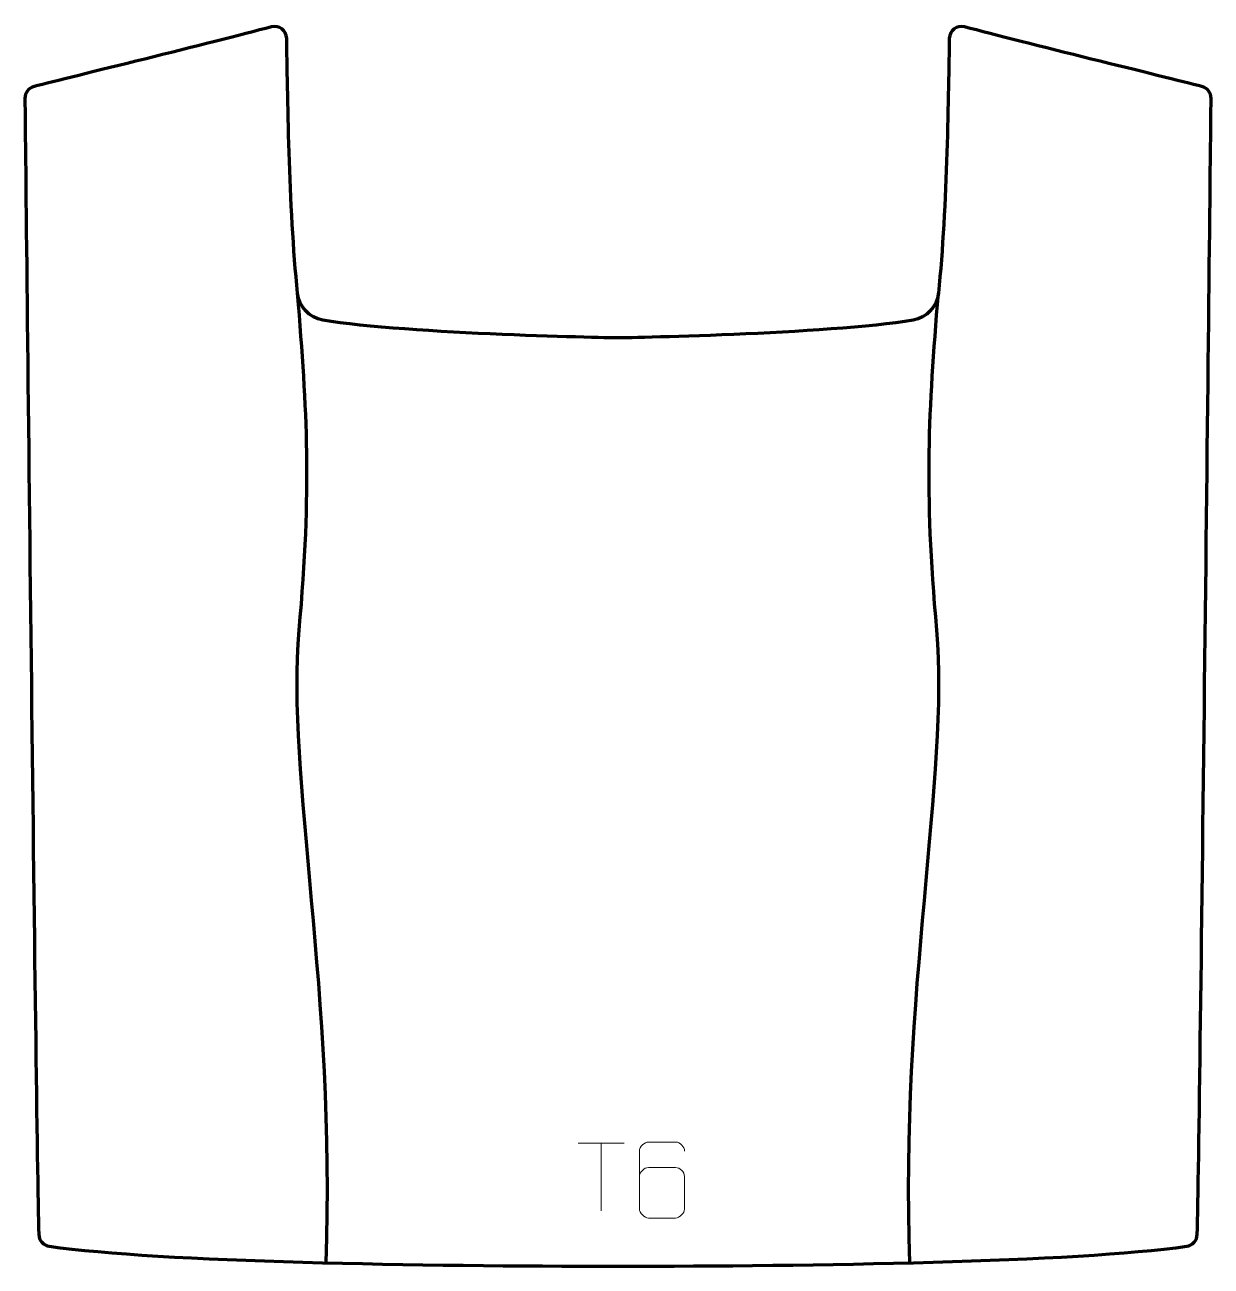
# Model space of a CAD drawing. Header units: millimetres. Extents: x -195 to 195, y -204 to 205.
import ezdxf

# ---------------------------------------------------------------- set-up
doc = ezdxf.new("R2010")
doc.units = ezdxf.units.MM
doc.header["$MEASUREMENT"] = 0
for name, color, linetype in [('layer 1', 7, 'Continuous'), ('layer 2', 7, 'Continuous'), ('layer 3', 7, 'Continuous')]:
    doc.layers.add(name, color=color, linetype=linetype)

msp = doc.modelspace()

# ---------------------------------------------------------------- linework, layer by layer
at = {"layer": 'layer 1', "color": 250, "lineweight": 9}
msp.add_open_spline([(21.8926, -166.1177), (21.8685, -164.7782), (20.5123, -163.125), (18.9404, -163.1593), (18.9404, -163.1593), (15.9556, -163.1596), (12.9704, -163.1596), (9.985, -163.1593), (9.985, -163.1593), (8.7659, -163.1444), (7.0377, -164.582), (7.0327, -166.1177), (7.0327, -166.1177), (7.033, -172.4782), (7.033, -178.839), (7.0327, -185.1997), (7.0327, -185.1997), (7.0374, -186.3626), (8.7659, -188.1337), (9.985, -188.1581), (9.985, -188.1581), (12.9704, -188.1578), (15.9556, -188.1578), (18.9404, -188.1581), (18.9404, -188.1581), (20.2185, -188.1143), (21.8882, -186.4998), (21.8926, -185.1997), (21.8926, -185.1997), (21.8926, -181.6164), (21.8926, -178.0333), (21.8926, -174.4506), (21.8926, -174.4506), (21.8541, -172.9724), (20.2714, -171.5395), (18.9404, -171.5415), (18.9404, -171.5415), (15.9556, -171.5412), (12.9704, -171.5412), (9.985, -171.5415), (9.985, -171.5415), (8.6555, -171.5365), (7.0125, -173.0438), (7.0542, -174.4723)], degree=3, knots=[0, 0, 0, 0, 0.08333333, 0.08333333, 0.08333333, 0.08333333, 0.16666667, 0.16666667, 0.16666667, 0.16666667, 0.25, 0.25, 0.25, 0.25, 0.33333333, 0.33333333, 0.33333333, 0.33333333, 0.41666667, 0.41666667, 0.41666667, 0.41666667, 0.5, 0.5, 0.5, 0.5, 0.58333333, 0.58333333, 0.58333333, 0.58333333, 0.66666667, 0.66666667, 0.66666667, 0.66666667, 0.75, 0.75, 0.75, 0.75, 0.83333333, 0.83333333, 0.83333333, 0.83333333, 1, 1, 1, 1], dxfattribs=at)
for points in [[(-13.1448, -163.5043), (-13.1448, -163.5043), (2.0702, -163.5043), (2.0702, -163.5043)], [(-5.5371, -185.8335), (-5.5371, -185.8335), (-5.5371, -163.4832), (-5.5371, -163.4832)]]:
    msp.add_open_spline(points, degree=3, dxfattribs=at)
at = {"layer": 'layer 2', "color": 230, "lineweight": 200}
msp.add_open_spline([(0, -203.9992), (-63.5617, -203.9992), (-150.4025, -202.67), (-187.1045, -197.4361), (-187.1045, -197.4361), (-189.0335, -197.161), (-190.4802, -195.5255), (-190.5307, -193.5718), (-190.5307, -193.5718), (-191.5558, -153.8646), (-194.7308, 146.084), (-195.091, 180.3218), (-195.091, 180.3218), (-195.1108, 182.1848), (-193.851, 183.815), (-192.0469, 184.2592), (-192.0469, 184.2592), (-179.6817, 187.3029), (-133.3574, 198.7326), (-113.9923, 203.8655), (-113.9923, 203.8655), (-111.4862, 204.5298), (-109.0238, 202.6664), (-108.9716, 200.0672), (-108.9716, 200.0672), (-108.6421, 183.6129), (-108.3606, 144.3741), (-105.3782, 116.1865), (-105.3782, 116.1865), (-104.9044, 111.7094), (-101.5266, 108.0909), (-97.0992, 107.3441), (-97.0992, 107.3441), (-69.1289, 102.6261), (0, 101.476), (0, 101.476), (0, 101.476), (0, 101.476), (69.1285, 102.6261), (97.0988, 107.3441), (97.0988, 107.3441), (101.5262, 108.0909), (104.9041, 111.7094), (105.3778, 116.1865), (105.3778, 116.1865), (108.3602, 144.3741), (108.6421, 183.6129), (108.9716, 200.0672), (108.9716, 200.0672), (109.0234, 202.6664), (111.4858, 204.5298), (113.992, 203.8655), (113.992, 203.8655), (133.357, 198.7326), (179.6817, 187.3029), (192.0465, 184.2592), (192.0465, 184.2592), (193.8506, 183.815), (195.1104, 182.1848), (195.091, 180.3218), (195.091, 180.3218), (194.7304, 146.084), (191.5554, -153.8646), (190.5303, -193.5718), (190.5303, -193.5718), (190.4798, -195.5255), (189.0334, -197.161), (187.1041, -197.4361), (187.1041, -197.4361), (150.4025, -202.67), (63.5613, -203.9992), (0, -203.9992)], degree=3, knots=[0, 0, 0, 0, 0.05263158, 0.05263158, 0.05263158, 0.05263158, 0.10526316, 0.10526316, 0.10526316, 0.10526316, 0.15789474, 0.15789474, 0.15789474, 0.15789474, 0.21052632, 0.21052632, 0.21052632, 0.21052632, 0.26315789, 0.26315789, 0.26315789, 0.26315789, 0.31578947, 0.31578947, 0.31578947, 0.31578947, 0.36842105, 0.36842105, 0.36842105, 0.36842105, 0.42105263, 0.42105263, 0.42105263, 0.42105263, 0.47368421, 0.47368421, 0.47368421, 0.47368421, 0.52631579, 0.52631579, 0.52631579, 0.52631579, 0.57894737, 0.57894737, 0.57894737, 0.57894737, 0.63157895, 0.63157895, 0.63157895, 0.63157895, 0.68421053, 0.68421053, 0.68421053, 0.68421053, 0.73684211, 0.73684211, 0.73684211, 0.73684211, 0.78947368, 0.78947368, 0.78947368, 0.78947368, 0.84210526, 0.84210526, 0.84210526, 0.84210526, 0.89473684, 0.89473684, 0.89473684, 0.89473684, 1, 1, 1, 1], dxfattribs=at)
at = {"layer": 'layer 3', "color": 142, "lineweight": 211}
for points in [[(-96.0458, -202.8444), (-92.638, -115.1576), (-109.106, -41.9471), (-104.8758, 5.2927), (-104.8758, 5.2927), (-100.6453, 52.5325), (-102.2649, 76.8177), (-105.3782, 116.1866)], [(96.0454, -202.8444), (92.6376, -115.1576), (109.1056, -41.9471), (104.8754, 5.2927), (104.8754, 5.2927), (100.6449, 52.5325), (102.2645, 76.8177), (105.3778, 116.1866)]]:
    msp.add_open_spline(points, degree=3, knots=[0, 0, 0, 0, 0.33333333, 0.33333333, 0.33333333, 0.33333333, 1, 1, 1, 1], dxfattribs=at)

doc.saveas('drawing.dxf')
